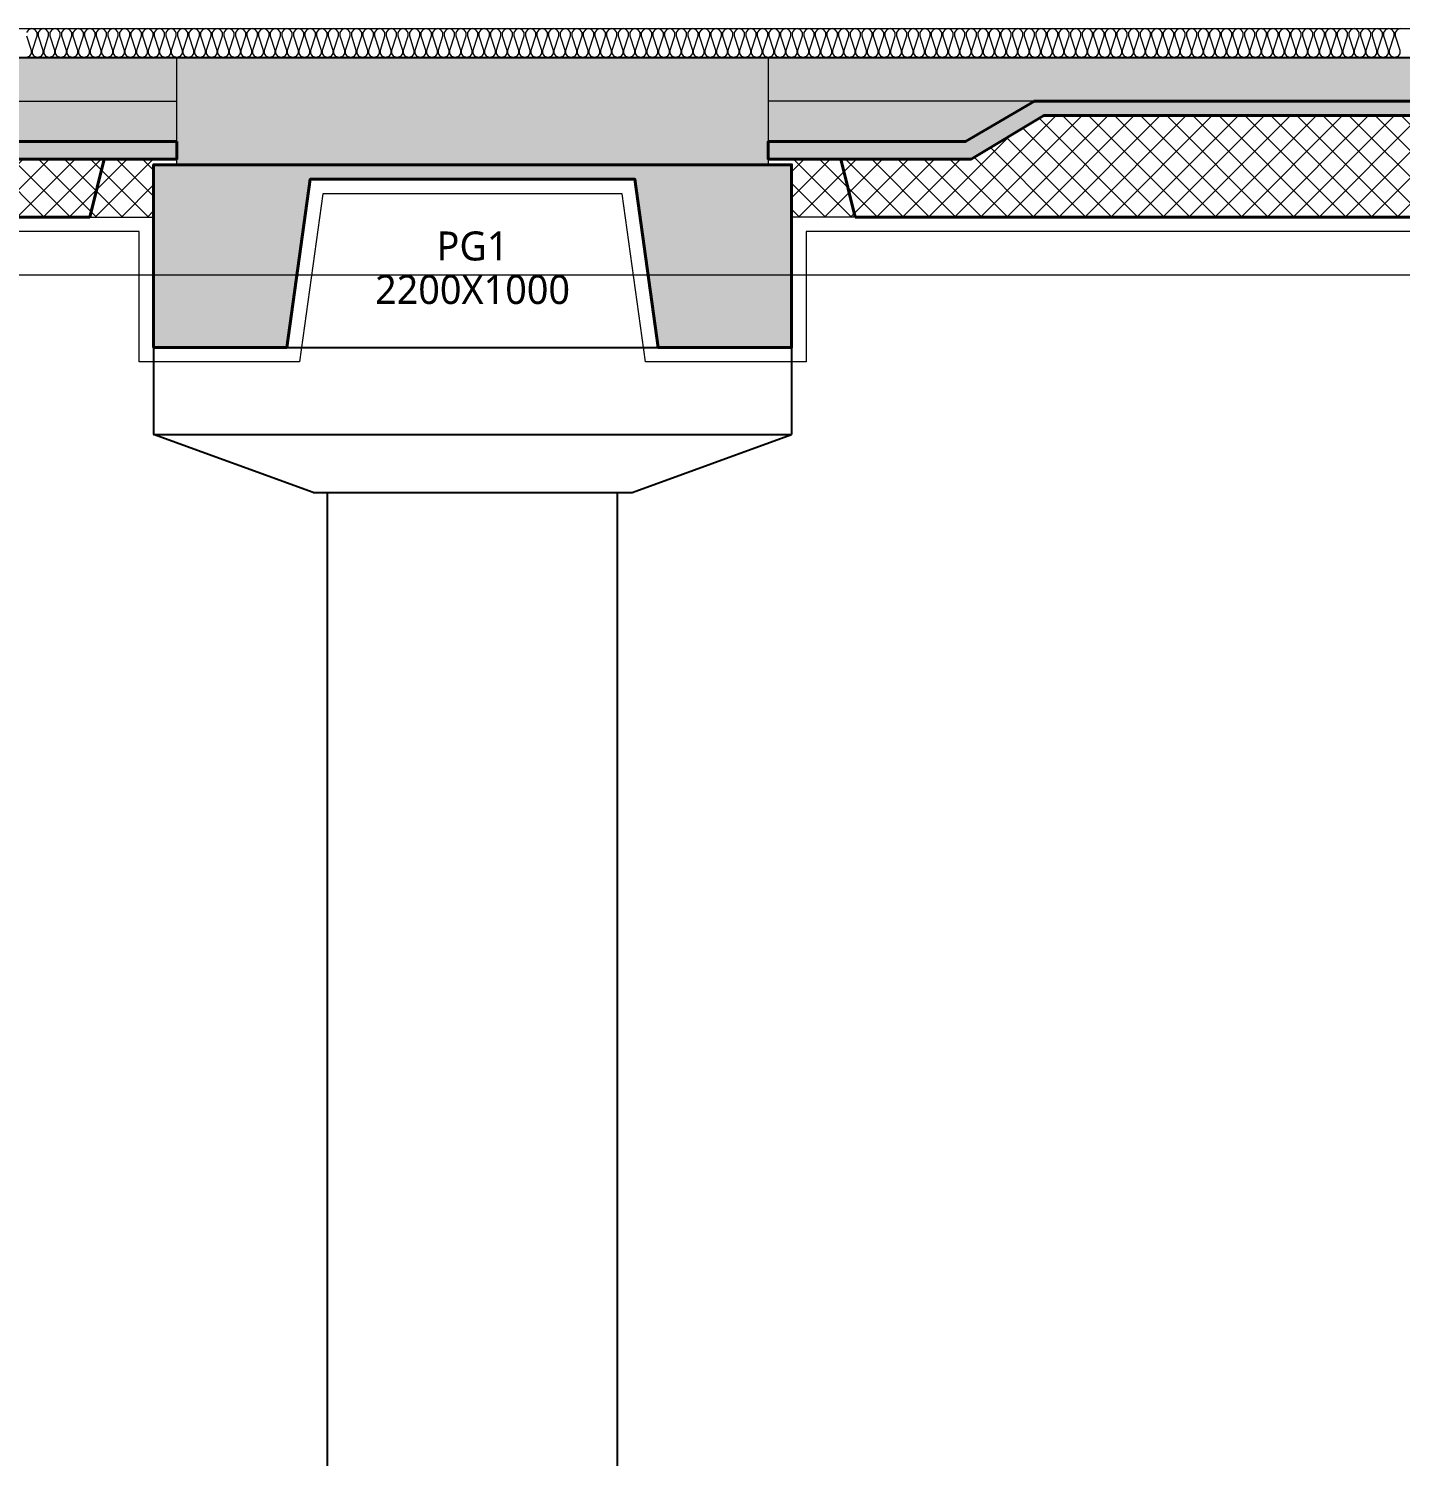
# Model space of a CAD drawing. Header units: millimetres. Extents: x 0 to 420000, y 0 to 297000.
# Drawn here: x 187481 to 192213, y 163425 to 168350 of the extents above; entities that cross this region are included whole.
import ezdxf
from ezdxf.enums import TextEntityAlignment as Align

# ---------------------------------------------------------------- set-up
doc = ezdxf.new("R2010")
doc.units = ezdxf.units.MM
doc.linetypes.add('CEN', pattern=[62, 60, -1, 0, -1])
for name, color, linetype, lineweight in [('A-AXIS-LINE', 1, 'CEN', 15), ('A-CONC-LIN1', 2, 'Continuous', 40), ('A-CONC-LIN2', 7, 'Continuous', 25), ('A-ELEV-LIN2', 7, 'Continuous', 25), ('A-XXXX-INSL1', 15, 'Continuous', 18), ('A-XXXX-INSL2', 8, 'Continuous', 18)]:
    doc.layers.add(name, color=color, linetype=linetype, lineweight=lineweight)
doc.layers.add('A-CONC-SOLD', color=253, linetype='CEN')
doc.layers.add('A-XXXX-NPLT', color=144, linetype='Continuous', lineweight=15, plot=False)
doc.styles.add('맑은고딕', font='')
doc.styles.get('맑은고딕').set_extended_font_data('Malgun Gothic')

# ---------------------------------------------------------------- blocks, each defined once
blk = doc.blocks.new('axis(220316)')
at = {"layer": 'A-AXIS-LINE', "ltscale": 1000}
blk.add_line((4631788.1, -432118.7), (4955413.1, -432118.7), dxfattribs=at)
blk = doc.blocks.new('PG1')
at = {"layer": 'A-CONC-SOLD'}
h = blk.add_hatch(color=256, dxfattribs=at)
h.dxf.hatch_style = 1
h.paths.add_polyline_path([(4800580.6, -237068.7), (4800580.6, -237438.7), (4802620.6, -237438.7), (4802620.6, -237068.7)])
h = blk.add_hatch(color=256, dxfattribs=at)
h.dxf.hatch_style = 1
h.paths.add_polyline_path([(4800500.6, -238068.7), (4800500.6, -237438.7), (4802700.6, -237438.7), (4802700.6, -238068.7), (4802240.6, -238068.7), (4802160.6, -237488.7), (4801040.6, -237488.7), (4800960.6, -238068.7)])
at = {"layer": 'A-CONC-LIN1'}
blk.add_lwpolyline([(4800500.6, -238068.7), (4800500.6, -237438.7), (4802700.6, -237438.7), (4802700.6, -238068.7), (4802240.6, -238068.7), (4802160.6, -237488.7), (4801040.6, -237488.7), (4800960.6, -238068.7), (4800500.6, -238068.7)], dxfattribs=at)
at = {"layer": 'A-CONC-LIN2'}
blk.add_line((4800580.6, -237068.7), (4802620.6, -237068.7), dxfattribs=at)
at = {"layer": 'A-XXXX-NPLT'}
blk.add_lwpolyline([(4802700.6, -238068.7), (4800500.6, -238068.7), (4800500.6, -237438.7), (4800580.6, -237438.7), (4800580.6, -237068.7), (4802620.6, -237068.7), (4802620.6, -237438.7), (4802700.6, -237438.7)], close=True, dxfattribs=at)
at = {"layer": 'A-XXXX-NPLT', "style": '맑은고딕'}
for s, p in [('PG1', (4801600.6, -237718.7)), ('2200X1000', (4801600.6, -237868.7))]:
    blk.add_text(s, height=100, dxfattribs=at).set_placement(p, align=Align.MIDDLE)
blk = doc.blocks.new('PS2(횡)')
at = {"layer": 'A-CONC-SOLD'}
h = blk.add_hatch(color=256, dxfattribs=at)
h.dxf.hatch_style = 1
h.paths.add_polyline_path([(1020, 0), (1020, -290), (1700, -290), (1937.4, -150), (9062.6, -150), (9300, -290), (9980, -290), (9980, 0)])
h = blk.add_hatch(color=256, dxfattribs=at)
h.dxf.hatch_style = 1
h.paths.add_polyline_path([(9980, -290), (9980, -350), (9280, -350), (9030, -200), (1970, -200), (1720, -350), (1020, -350), (1020, -290), (1700, -290), (1937.4, -150), (9062.6, -150), (9300, -290)])
at = {"layer": 'A-XXXX-INSL2'}
h = blk.add_hatch(dxfattribs=at)
h.set_pattern_fill('ANSI37', color=256, scale=20)
h.set_pattern_definition([(45, (-244012.5, -188500), (-44.90128, 44.90128), []), (135, (-244012.5, -188500), (-44.90128, -44.90128), [])])
h.paths.add_polyline_path([(1100, -550), (9900, -550), (9900, -350), (9280, -350), (9030, -200), (1970, -200), (1720, -350), (1100, -350)])
at = {"layer": 'A-CONC-LIN1', "color": 2}
for p, q in [((1320, -550), (1270, -350)), ((9680, -550), (9730, -350)), ((1320, -550), (9680, -550))]:
    blk.add_line(p, q, dxfattribs=at)
blk.add_lwpolyline([(9980, -290), (9980, -350), (9280, -350), (9030, -200), (1970, -200), (1720, -350), (1020, -350), (1020, -290), (1700, -290), (1937.4, -150), (9062.6, -150), (9300, -290)], close=True, dxfattribs=at)
at = {"layer": 'A-CONC-LIN2'}
blk.add_line((1020, 0), (9980, 0), dxfattribs=at)
at = {"layer": 'A-XXXX-INSL2'}
for p, q in [((1320, -550), (1100, -550)), ((9680, -550), (9900, -550))]:
    blk.add_line(p, q, dxfattribs=at)
at = {"layer": 'A-XXXX-NPLT'}
for p, q in [((1937.4, -150), (1020, -150)), ((9062.6, -150), (9980, -150))]:
    blk.add_line(p, q, dxfattribs=at)
at = {"layer": 'A-XXXX-NPLT', "style": '맑은고딕'}
blk.add_text('PS2', height=100, dxfattribs=at).set_placement((5500, -75), align=Align.MIDDLE)
blk = doc.blocks.new('횡지하층')
at = {"layer": 'A-ELEV-LIN2'}
for p, q in [((4789500.6, -238361.1), (4791700.6, -238361.1)), ((4789500.6, -238361.1), (4789500.6, -238661.1)), ((4791700.6, -238361.1), (4791700.6, -238661.1)), ((4789500.6, -238661.1), (4791700.6, -238661.1)), ((4790050.6, -238861.1), (4789500.6, -238661.1)), ((4791150.6, -238861.1), (4791700.6, -238661.1)), ((4790050.6, -238861.1), (4791150.6, -238861.1)), ((4790100.6, -247111.1), (4790100.6, -238861.1)), ((4791100.6, -247111.1), (4791100.6, -238861.1))]:
    blk.add_line(p, q, dxfattribs=at)
at = {"layer": 'A-XXXX-INSL1'}
blk.add_lwpolyline([(4800450.6, -237961.1), (4791750.6, -237961.1), (4791750.6, -238411.1), (4791197, -238411.1), (4791117, -237831.1), (4790084.1, -237831.1), (4790004.1, -238411.1), (4789450.6, -238411.1), (4789450.6, -237961.1), (4780750.6, -237961.1), (4780750.6, -238411.1), (4780197, -238411.1), (4780117, -237831.1), (4779084.1, -237831.1), (4779004.1, -238411.1), (4778450.6, -238411.1), (4778450.6, -237961.1), (4769750.6, -237961.1)], dxfattribs=at)
at = {"layer": 'A-XXXX-INSL2'}
blk.add_line((4757100.4, -237261.1), (4890100.5, -237261.1), dxfattribs=at)
for points in [[(4793800.6, -237261.1), (4793789.6, -237265.1), (4793782.6, -237275.1), (4793782.6, -237286.1), (4793798.6, -237336.1), (4793798.6, -237347.1), (4793791.6, -237357.1), (4793780.6, -237361.1), (4793769.6, -237357.1), (4793762.6, -237347.1), (4793762.6, -237336.1), (4793778.6, -237286.1), (4793778.6, -237275.1), (4793771.6, -237265.1), (4793760.6, -237261.1), (4793749.6, -237265.1), (4793742.6, -237275.1), (4793742.6, -237286.1), (4793758.6, -237336.1), (4793758.6, -237347.1), (4793751.6, -237357.1), (4793740.6, -237361.1), (4793729.6, -237357.1), (4793722.6, -237347.1), (4793722.6, -237336.1), (4793738.6, -237286.1), (4793738.6, -237275.1), (4793731.6, -237265.1), (4793720.6, -237261.1), (4793709.6, -237265.1), (4793702.6, -237275.1), (4793702.6, -237286.1), (4793718.6, -237336.1), (4793718.6, -237347.1), (4793711.6, -237357.1), (4793700.6, -237361.1), (4793689.6, -237357.1), (4793682.6, -237347.1), (4793682.6, -237336.1), (4793698.6, -237286.1), (4793698.6, -237275.1), (4793691.6, -237265.1), (4793680.6, -237261.1), (4793669.6, -237265.1), (4793662.6, -237275.1), (4793662.6, -237286.1), (4793678.6, -237336.1), (4793678.6, -237347.1), (4793671.6, -237357.1), (4793660.6, -237361.1), (4793649.6, -237357.1), (4793642.6, -237347.1), (4793642.6, -237336.1), (4793658.6, -237286.1), (4793658.6, -237275.1), (4793651.6, -237265.1), (4793640.6, -237261.1), (4793629.6, -237265.1), (4793622.6, -237275.1), (4793622.6, -237286.1), (4793638.6, -237336.1), (4793638.6, -237347.1), (4793631.6, -237357.1), (4793620.6, -237361.1), (4793609.6, -237357.1), (4793602.6, -237347.1), (4793602.6, -237336.1), (4793618.6, -237286.1), (4793618.6, -237275.1), (4793611.6, -237265.1), (4793600.6, -237261.1), (4793589.6, -237265.1), (4793582.6, -237275.1), (4793582.6, -237286.1), (4793598.6, -237336.1), (4793598.6, -237347.1), (4793591.6, -237357.1), (4793580.6, -237361.1), (4793569.6, -237357.1), (4793562.6, -237347.1), (4793562.6, -237336.1), (4793578.6, -237286.1), (4793578.6, -237275.1), (4793571.6, -237265.1), (4793560.6, -237261.1), (4793549.6, -237265.1), (4793542.6, -237275.1), (4793542.6, -237286.1), (4793558.6, -237336.1), (4793558.6, -237347.1), (4793551.6, -237357.1), (4793540.6, -237361.1), (4793529.6, -237357.1), (4793522.6, -237347.1), (4793522.6, -237336.1), (4793538.6, -237286.1), (4793538.6, -237275.1), (4793531.6, -237265.1), (4793520.6, -237261.1), (4793509.6, -237265.1), (4793502.6, -237275.1), (4793502.6, -237286.1), (4793518.6, -237336.1), (4793518.6, -237347.1), (4793511.6, -237357.1), (4793500.6, -237361.1), (4793489.6, -237357.1), (4793482.6, -237347.1), (4793482.6, -237336.1), (4793498.6, -237286.1), (4793498.6, -237275.1), (4793491.6, -237265.1), (4793480.6, -237261.1), (4793469.6, -237265.1), (4793462.6, -237275.1), (4793462.6, -237286.1), (4793478.6, -237336.1), (4793478.6, -237347.1), (4793471.6, -237357.1), (4793460.6, -237361.1), (4793449.6, -237357.1), (4793442.6, -237347.1), (4793442.6, -237336.1), (4793458.6, -237286.1), (4793458.6, -237275.1), (4793451.6, -237265.1), (4793440.6, -237261.1), (4793429.6, -237265.1), (4793422.6, -237275.1), (4793422.6, -237286.1), (4793438.6, -237336.1), (4793438.6, -237347.1), (4793431.6, -237357.1), (4793420.6, -237361.1), (4793409.6, -237357.1), (4793402.6, -237347.1), (4793402.6, -237336.1), (4793418.6, -237286.1), (4793418.6, -237275.1), (4793411.6, -237265.1), (4793400.6, -237261.1), (4793389.6, -237265.1), (4793382.6, -237275.1), (4793382.6, -237286.1), (4793398.6, -237336.1), (4793398.6, -237347.1), (4793391.6, -237357.1), (4793380.6, -237361.1), (4793369.6, -237357.1), (4793362.6, -237347.1), (4793362.6, -237336.1), (4793378.6, -237286.1), (4793378.6, -237275.1), (4793371.6, -237265.1), (4793360.6, -237261.1), (4793349.6, -237265.1), (4793342.6, -237275.1), (4793342.6, -237286.1), (4793358.6, -237336.1), (4793358.6, -237347.1), (4793351.6, -237357.1), (4793340.6, -237361.1), (4793329.6, -237357.1), (4793322.6, -237347.1), (4793322.6, -237336.1), (4793338.6, -237286.1), (4793338.6, -237275.1), (4793331.6, -237265.1), (4793320.6, -237261.1), (4793309.6, -237265.1), (4793302.6, -237275.1), (4793302.6, -237286.1), (4793318.6, -237336.1), (4793318.6, -237347.1), (4793311.6, -237357.1), (4793300.6, -237361.1), (4793289.6, -237357.1), (4793282.6, -237347.1), (4793282.6, -237336.1), (4793298.6, -237286.1), (4793298.6, -237275.1), (4793291.6, -237265.1), (4793280.6, -237261.1), (4793269.6, -237265.1), (4793262.6, -237275.1), (4793262.6, -237286.1), (4793278.6, -237336.1), (4793278.6, -237347.1), (4793271.6, -237357.1), (4793260.6, -237361.1), (4793249.6, -237357.1), (4793242.6, -237347.1), (4793242.6, -237336.1), (4793258.6, -237286.1), (4793258.6, -237275.1), (4793251.6, -237265.1), (4793240.6, -237261.1), (4793229.6, -237265.1), (4793222.6, -237275.1), (4793222.6, -237286.1), (4793238.6, -237336.1), (4793238.6, -237347.1), (4793231.6, -237357.1), (4793220.6, -237361.1), (4793209.6, -237357.1), (4793202.6, -237347.1), (4793202.6, -237336.1), (4793218.6, -237286.1), (4793218.6, -237275.1), (4793211.6, -237265.1), (4793200.6, -237261.1), (4793189.6, -237265.1), (4793182.6, -237275.1), (4793182.6, -237286.1), (4793198.6, -237336.1), (4793198.6, -237347.1), (4793191.6, -237357.1), (4793180.6, -237361.1), (4793169.6, -237357.1), (4793162.6, -237347.1), (4793162.6, -237336.1), (4793178.6, -237286.1), (4793178.6, -237275.1), (4793171.6, -237265.1), (4793160.6, -237261.1), (4793149.6, -237265.1), (4793142.6, -237275.1), (4793142.6, -237286.1), (4793158.6, -237336.1), (4793158.6, -237347.1), (4793151.6, -237357.1), (4793140.6, -237361.1), (4793129.6, -237357.1), (4793122.6, -237347.1), (4793122.6, -237336.1), (4793138.6, -237286.1), (4793138.6, -237275.1), (4793131.6, -237265.1), (4793120.6, -237261.1), (4793109.6, -237265.1), (4793102.6, -237275.1), (4793102.6, -237286.1), (4793118.6, -237336.1), (4793118.6, -237347.1), (4793111.6, -237357.1), (4793100.6, -237361.1), (4793089.6, -237357.1), (4793082.6, -237347.1), (4793082.6, -237336.1), (4793098.6, -237286.1), (4793098.6, -237275.1), (4793091.6, -237265.1), (4793080.6, -237261.1), (4793069.6, -237265.1), (4793062.6, -237275.1), (4793062.6, -237286.1), (4793078.6, -237336.1), (4793078.6, -237347.1), (4793071.6, -237357.1), (4793060.6, -237361.1), (4793049.6, -237357.1), (4793042.6, -237347.1), (4793042.6, -237336.1), (4793058.6, -237286.1), (4793058.6, -237275.1), (4793051.6, -237265.1), (4793040.6, -237261.1), (4793029.6, -237265.1), (4793022.6, -237275.1), (4793022.6, -237286.1), (4793038.6, -237336.1), (4793038.6, -237347.1), (4793031.6, -237357.1), (4793020.6, -237361.1), (4793009.6, -237357.1), (4793002.6, -237347.1), (4793002.6, -237336.1), (4793018.6, -237286.1), (4793018.6, -237275.1), (4793011.6, -237265.1), (4793000.6, -237261.1), (4792989.6, -237265.1), (4792982.6, -237275.1), (4792982.6, -237286.1), (4792998.6, -237336.1), (4792998.6, -237347.1), (4792991.6, -237357.1), (4792980.6, -237361.1), (4792969.6, -237357.1), (4792962.6, -237347.1), (4792962.6, -237336.1), (4792978.6, -237286.1), (4792978.6, -237275.1), (4792971.6, -237265.1), (4792960.6, -237261.1), (4792949.6, -237265.1), (4792942.6, -237275.1), (4792942.6, -237286.1), (4792958.6, -237336.1), (4792958.6, -237347.1), (4792951.6, -237357.1), (4792940.6, -237361.1), (4792929.6, -237357.1), (4792922.6, -237347.1), (4792922.6, -237336.1), (4792938.6, -237286.1), (4792938.6, -237275.1), (4792931.6, -237265.1), (4792920.6, -237261.1), (4792909.6, -237265.1), (4792902.6, -237275.1), (4792902.6, -237286.1), (4792918.6, -237336.1), (4792918.6, -237347.1), (4792911.6, -237357.1), (4792900.6, -237361.1), (4792889.6, -237357.1), (4792882.6, -237347.1), (4792882.6, -237336.1), (4792898.6, -237286.1), (4792898.6, -237275.1), (4792891.6, -237265.1), (4792880.6, -237261.1), (4792869.6, -237265.1), (4792862.6, -237275.1), (4792862.6, -237286.1), (4792878.6, -237336.1), (4792878.6, -237347.1), (4792871.6, -237357.1), (4792860.6, -237361.1), (4792849.6, -237357.1), (4792842.6, -237347.1), (4792842.6, -237336.1), (4792858.6, -237286.1), (4792858.6, -237275.1), (4792851.6, -237265.1), (4792840.6, -237261.1), (4792829.6, -237265.1), (4792822.6, -237275.1), (4792822.6, -237286.1), (4792838.6, -237336.1), (4792838.6, -237347.1), (4792831.6, -237357.1), (4792820.6, -237361.1), (4792809.6, -237357.1), (4792802.6, -237347.1), (4792802.6, -237336.1), (4792818.6, -237286.1), (4792818.6, -237275.1), (4792811.6, -237265.1), (4792800.6, -237261.1), (4792789.6, -237265.1), (4792782.6, -237275.1), (4792782.6, -237286.1), (4792798.6, -237336.1), (4792798.6, -237347.1), (4792791.6, -237357.1), (4792780.6, -237361.1), (4792769.6, -237357.1), (4792762.6, -237347.1), (4792762.6, -237336.1), (4792778.6, -237286.1), (4792778.6, -237275.1), (4792771.6, -237265.1), (4792760.6, -237261.1), (4792749.6, -237265.1), (4792742.6, -237275.1), (4792742.6, -237286.1), (4792758.6, -237336.1), (4792758.6, -237347.1), (4792751.6, -237357.1), (4792740.6, -237361.1), (4792729.6, -237357.1), (4792722.6, -237347.1), (4792722.6, -237336.1), (4792738.6, -237286.1), (4792738.6, -237275.1), (4792731.6, -237265.1), (4792720.6, -237261.1), (4792709.6, -237265.1), (4792702.6, -237275.1), (4792702.6, -237286.1), (4792718.6, -237336.1), (4792718.6, -237347.1), (4792711.6, -237357.1), (4792700.6, -237361.1), (4792689.6, -237357.1), (4792682.6, -237347.1), (4792682.6, -237336.1), (4792698.6, -237286.1), (4792698.6, -237275.1), (4792691.6, -237265.1), (4792680.6, -237261.1), (4792669.6, -237265.1), (4792662.6, -237275.1), (4792662.6, -237286.1), (4792678.6, -237336.1), (4792678.6, -237347.1), (4792671.6, -237357.1), (4792660.6, -237361.1), (4792649.6, -237357.1), (4792642.6, -237347.1), (4792642.6, -237336.1), (4792658.6, -237286.1), (4792658.6, -237275.1), (4792651.6, -237265.1), (4792640.6, -237261.1), (4792629.6, -237265.1), (4792622.6, -237275.1), (4792622.6, -237286.1), (4792638.6, -237336.1), (4792638.6, -237347.1), (4792631.6, -237357.1), (4792620.6, -237361.1), (4792609.6, -237357.1), (4792602.6, -237347.1), (4792602.6, -237336.1), (4792618.6, -237286.1), (4792618.6, -237275.1), (4792611.6, -237265.1), (4792600.6, -237261.1), (4792589.6, -237265.1), (4792582.6, -237275.1), (4792582.6, -237286.1), (4792598.6, -237336.1), (4792598.6, -237347.1), (4792591.6, -237357.1), (4792580.6, -237361.1), (4792569.6, -237357.1), (4792562.6, -237347.1), (4792562.6, -237336.1), (4792578.6, -237286.1), (4792578.6, -237275.1), (4792571.6, -237265.1), (4792560.6, -237261.1), (4792549.6, -237265.1), (4792542.6, -237275.1), (4792542.6, -237286.1), (4792558.6, -237336.1), (4792558.6, -237347.1), (4792551.6, -237357.1), (4792540.6, -237361.1), (4792529.6, -237357.1), (4792522.6, -237347.1), (4792522.6, -237336.1), (4792538.6, -237286.1), (4792538.6, -237275.1), (4792531.6, -237265.1), (4792520.6, -237261.1), (4792509.6, -237265.1), (4792502.6, -237275.1), (4792502.6, -237286.1), (4792518.6, -237336.1), (4792518.6, -237347.1), (4792511.6, -237357.1), (4792500.6, -237361.1), (4792489.6, -237357.1), (4792482.6, -237347.1), (4792482.6, -237336.1), (4792498.6, -237286.1), (4792498.6, -237275.1), (4792491.6, -237265.1), (4792480.6, -237261.1), (4792469.6, -237265.1), (4792462.6, -237275.1), (4792462.6, -237286.1), (4792478.6, -237336.1), (4792478.6, -237347.1), (4792471.6, -237357.1), (4792460.6, -237361.1), (4792449.6, -237357.1), (4792442.6, -237347.1), (4792442.6, -237336.1), (4792458.6, -237286.1), (4792458.6, -237275.1), (4792451.6, -237265.1), (4792440.6, -237261.1), (4792429.6, -237265.1), (4792422.6, -237275.1), (4792422.6, -237286.1), (4792438.6, -237336.1), (4792438.6, -237347.1), (4792431.6, -237357.1), (4792420.6, -237361.1), (4792409.6, -237357.1), (4792402.6, -237347.1), (4792402.6, -237336.1), (4792418.6, -237286.1), (4792418.6, -237275.1), (4792411.6, -237265.1), (4792400.6, -237261.1), (4792389.6, -237265.1), (4792382.6, -237275.1), (4792382.6, -237286.1), (4792398.6, -237336.1), (4792398.6, -237347.1), (4792391.6, -237357.1), (4792380.6, -237361.1), (4792369.6, -237357.1), (4792362.6, -237347.1), (4792362.6, -237336.1), (4792378.6, -237286.1), (4792378.6, -237275.1), (4792371.6, -237265.1), (4792360.6, -237261.1), (4792349.6, -237265.1), (4792342.6, -237275.1), (4792342.6, -237286.1), (4792358.6, -237336.1), (4792358.6, -237347.1), (4792351.6, -237357.1), (4792340.6, -237361.1), (4792329.6, -237357.1), (4792322.6, -237347.1), (4792322.6, -237336.1), (4792338.6, -237286.1), (4792338.6, -237275.1), (4792331.6, -237265.1), (4792320.6, -237261.1), (4792309.6, -237265.1), (4792302.6, -237275.1), (4792302.6, -237286.1), (4792318.6, -237336.1), (4792318.6, -237347.1), (4792311.6, -237357.1), (4792300.6, -237361.1), (4792289.6, -237357.1), (4792282.6, -237347.1), (4792282.6, -237336.1), (4792298.6, -237286.1), (4792298.6, -237275.1), (4792291.6, -237265.1), (4792280.6, -237261.1), (4792269.6, -237265.1), (4792262.6, -237275.1), (4792262.6, -237286.1), (4792278.6, -237336.1), (4792278.6, -237347.1), (4792271.6, -237357.1), (4792260.6, -237361.1), (4792249.6, -237357.1), (4792242.6, -237347.1), (4792242.6, -237336.1), (4792258.6, -237286.1), (4792258.6, -237275.1), (4792251.6, -237265.1), (4792240.6, -237261.1), (4792229.6, -237265.1), (4792222.6, -237275.1), (4792222.6, -237286.1), (4792238.6, -237336.1), (4792238.6, -237347.1), (4792231.6, -237357.1), (4792220.6, -237361.1), (4792209.6, -237357.1), (4792202.6, -237347.1), (4792202.6, -237336.1), (4792218.6, -237286.1), (4792218.6, -237275.1), (4792211.6, -237265.1), (4792200.6, -237261.1), (4792189.6, -237265.1), (4792182.6, -237275.1), (4792182.6, -237286.1), (4792198.6, -237336.1), (4792198.6, -237347.1), (4792191.6, -237357.1), (4792180.6, -237361.1), (4792169.6, -237357.1), (4792162.6, -237347.1), (4792162.6, -237336.1), (4792178.6, -237286.1), (4792178.6, -237275.1), (4792171.6, -237265.1), (4792160.6, -237261.1), (4792149.6, -237265.1), (4792142.6, -237275.1), (4792142.6, -237286.1), (4792158.6, -237336.1), (4792158.6, -237347.1), (4792151.6, -237357.1), (4792140.6, -237361.1), (4792129.6, -237357.1), (4792122.6, -237347.1), (4792122.6, -237336.1), (4792138.6, -237286.1), (4792138.6, -237275.1), (4792131.6, -237265.1), (4792120.6, -237261.1), (4792109.6, -237265.1), (4792102.6, -237275.1), (4792102.6, -237286.1), (4792118.6, -237336.1), (4792118.6, -237347.1), (4792111.6, -237357.1), (4792100.6, -237361.1), (4792089.6, -237357.1), (4792082.6, -237347.1), (4792082.6, -237336.1), (4792098.6, -237286.1), (4792098.6, -237275.1), (4792091.6, -237265.1), (4792080.6, -237261.1), (4792069.6, -237265.1), (4792062.6, -237275.1), (4792062.6, -237286.1), (4792078.6, -237336.1), (4792078.6, -237347.1), (4792071.6, -237357.1), (4792060.6, -237361.1), (4792049.6, -237357.1), (4792042.6, -237347.1), (4792042.6, -237336.1), (4792058.6, -237286.1), (4792058.6, -237275.1), (4792051.6, -237265.1), (4792040.6, -237261.1), (4792029.6, -237265.1), (4792022.6, -237275.1), (4792022.6, -237286.1), (4792038.6, -237336.1), (4792038.6, -237347.1), (4792031.6, -237357.1), (4792020.6, -237361.1), (4792009.6, -237357.1), (4792002.6, -237347.1), (4792002.6, -237336.1), (4792018.6, -237286.1), (4792018.6, -237275.1), (4792011.6, -237265.1), (4792000.6, -237261.1), (4791989.6, -237265.1), (4791982.6, -237275.1), (4791982.6, -237286.1), (4791998.6, -237336.1), (4791998.6, -237347.1), (4791991.6, -237357.1), (4791980.6, -237361.1), (4791969.6, -237357.1), (4791962.6, -237347.1), (4791962.6, -237336.1), (4791978.6, -237286.1), (4791978.6, -237275.1), (4791971.6, -237265.1), (4791960.6, -237261.1), (4791949.6, -237265.1), (4791942.6, -237275.1), (4791942.6, -237286.1), (4791958.6, -237336.1), (4791958.6, -237347.1), (4791951.6, -237357.1), (4791940.6, -237361.1), (4791929.6, -237357.1), (4791922.6, -237347.1), (4791922.6, -237336.1), (4791938.6, -237286.1), (4791938.6, -237275.1), (4791931.6, -237265.1), (4791920.6, -237261.1), (4791909.6, -237265.1), (4791902.6, -237275.1), (4791902.6, -237286.1), (4791918.6, -237336.1), (4791918.6, -237347.1), (4791911.6, -237357.1), (4791900.6, -237361.1), (4791889.6, -237357.1), (4791882.6, -237347.1), (4791882.6, -237336.1), (4791898.6, -237286.1), (4791898.6, -237275.1), (4791891.6, -237265.1), (4791880.6, -237261.1), (4791869.6, -237265.1), (4791862.6, -237275.1), (4791862.6, -237286.1), (4791878.6, -237336.1), (4791878.6, -237347.1), (4791871.6, -237357.1), (4791860.6, -237361.1), (4791849.6, -237357.1), (4791842.6, -237347.1), (4791842.6, -237336.1), (4791858.6, -237286.1), (4791858.6, -237275.1), (4791851.6, -237265.1), (4791840.6, -237261.1), (4791829.6, -237265.1), (4791822.6, -237275.1), (4791822.6, -237286.1), (4791838.6, -237336.1), (4791838.6, -237347.1), (4791831.6, -237357.1), (4791820.6, -237361.1), (4791809.6, -237357.1), (4791802.6, -237347.1), (4791802.6, -237336.1), (4791818.6, -237286.1), (4791818.6, -237275.1), (4791811.6, -237265.1), (4791800.6, -237261.1), (4791789.6, -237265.1), (4791782.6, -237275.1), (4791782.6, -237286.1), (4791798.6, -237336.1), (4791798.6, -237347.1), (4791791.6, -237357.1), (4791780.6, -237361.1), (4791769.6, -237357.1), (4791762.6, -237347.1), (4791762.6, -237336.1), (4791778.6, -237286.1), (4791778.6, -237275.1), (4791771.6, -237265.1), (4791760.6, -237261.1), (4791749.6, -237265.1), (4791742.6, -237275.1), (4791742.6, -237286.1), (4791758.6, -237336.1), (4791758.6, -237347.1), (4791751.6, -237357.1), (4791740.6, -237361.1), (4791729.6, -237357.1), (4791722.6, -237347.1), (4791722.6, -237336.1), (4791738.6, -237286.1), (4791738.6, -237275.1), (4791731.6, -237265.1), (4791720.6, -237261.1), (4791709.6, -237265.1), (4791702.6, -237275.1), (4791702.6, -237286.1), (4791718.6, -237336.1), (4791718.6, -237347.1), (4791711.6, -237357.1), (4791700.6, -237361.1), (4791689.6, -237357.1), (4791682.6, -237347.1), (4791682.6, -237336.1), (4791698.6, -237286.1), (4791698.6, -237275.1), (4791691.6, -237265.1), (4791680.6, -237261.1), (4791669.6, -237265.1), (4791662.6, -237275.1), (4791662.6, -237286.1), (4791678.6, -237336.1), (4791678.6, -237347.1), (4791671.6, -237357.1), (4791660.6, -237361.1), (4791649.6, -237357.1), (4791642.6, -237347.1), (4791642.6, -237336.1), (4791658.6, -237286.1), (4791658.6, -237275.1), (4791651.6, -237265.1), (4791640.6, -237261.1), (4791629.6, -237265.1), (4791622.6, -237275.1), (4791622.6, -237286.1), (4791638.6, -237336.1), (4791638.6, -237347.1), (4791631.6, -237357.1), (4791620.6, -237361.1), (4791609.6, -237357.1), (4791602.6, -237347.1), (4791602.6, -237336.1), (4791618.6, -237286.1), (4791618.6, -237275.1), (4791611.6, -237265.1), (4791600.6, -237261.1), (4791589.6, -237265.1), (4791582.6, -237275.1), (4791582.6, -237286.1), (4791598.6, -237336.1), (4791598.6, -237347.1), (4791591.6, -237357.1), (4791580.6, -237361.1), (4791569.6, -237357.1), (4791562.6, -237347.1), (4791562.6, -237336.1), (4791578.6, -237286.1), (4791578.6, -237275.1), (4791571.6, -237265.1), (4791560.6, -237261.1), (4791549.6, -237265.1), (4791542.6, -237275.1), (4791542.6, -237286.1), (4791558.6, -237336.1), (4791558.6, -237347.1), (4791551.6, -237357.1), (4791540.6, -237361.1), (4791529.6, -237357.1), (4791522.6, -237347.1), (4791522.6, -237336.1), (4791538.6, -237286.1), (4791538.6, -237275.1), (4791531.6, -237265.1), (4791520.6, -237261.1), (4791509.6, -237265.1), (4791502.6, -237275.1), (4791502.6, -237286.1), (4791518.6, -237336.1), (4791518.6, -237347.1), (4791511.6, -237357.1), (4791500.6, -237361.1), (4791489.6, -237357.1), (4791482.6, -237347.1), (4791482.6, -237336.1), (4791498.6, -237286.1), (4791498.6, -237275.1), (4791491.6, -237265.1), (4791480.6, -237261.1), (4791469.6, -237265.1), (4791462.6, -237275.1), (4791462.6, -237286.1), (4791478.6, -237336.1), (4791478.6, -237347.1), (4791471.6, -237357.1), (4791460.6, -237361.1), (4791449.6, -237357.1), (4791442.6, -237347.1), (4791442.6, -237336.1), (4791458.6, -237286.1), (4791458.6, -237275.1), (4791451.6, -237265.1), (4791440.6, -237261.1), (4791429.6, -237265.1), (4791422.6, -237275.1), (4791422.6, -237286.1), (4791438.6, -237336.1), (4791438.6, -237347.1), (4791431.6, -237357.1), (4791420.6, -237361.1), (4791409.6, -237357.1), (4791402.6, -237347.1), (4791402.6, -237336.1), (4791418.6, -237286.1), (4791418.6, -237275.1), (4791411.6, -237265.1), (4791400.6, -237261.1), (4791389.6, -237265.1), (4791382.6, -237275.1), (4791382.6, -237286.1), (4791398.6, -237336.1), (4791398.6, -237347.1), (4791391.6, -237357.1), (4791380.6, -237361.1), (4791369.6, -237357.1), (4791362.6, -237347.1), (4791362.6, -237336.1), (4791378.6, -237286.1), (4791378.6, -237275.1), (4791371.6, -237265.1), (4791360.6, -237261.1), (4791349.6, -237265.1), (4791342.6, -237275.1), (4791342.6, -237286.1), (4791358.6, -237336.1), (4791358.6, -237347.1), (4791351.6, -237357.1), (4791340.6, -237361.1), (4791329.6, -237357.1), (4791322.6, -237347.1), (4791322.6, -237336.1), (4791338.6, -237286.1), (4791338.6, -237275.1), (4791331.6, -237265.1), (4791320.6, -237261.1), (4791309.6, -237265.1), (4791302.6, -237275.1), (4791302.6, -237286.1), (4791318.6, -237336.1), (4791318.6, -237347.1), (4791311.6, -237357.1), (4791300.6, -237361.1), (4791289.6, -237357.1), (4791282.6, -237347.1), (4791282.6, -237336.1), (4791298.6, -237286.1), (4791298.6, -237275.1), (4791291.6, -237265.1), (4791280.6, -237261.1), (4791269.6, -237265.1), (4791262.6, -237275.1), (4791262.6, -237286.1), (4791278.6, -237336.1), (4791278.6, -237347.1), (4791271.6, -237357.1), (4791260.6, -237361.1), (4791249.6, -237357.1), (4791242.6, -237347.1), (4791242.6, -237336.1), (4791258.6, -237286.1), (4791258.6, -237275.1), (4791251.6, -237265.1), (4791240.6, -237261.1), (4791229.6, -237265.1), (4791222.6, -237275.1), (4791222.6, -237286.1), (4791238.6, -237336.1), (4791238.6, -237347.1), (4791231.6, -237357.1), (4791220.6, -237361.1), (4791209.6, -237357.1), (4791202.6, -237347.1), (4791202.6, -237336.1), (4791218.6, -237286.1), (4791218.6, -237275.1), (4791211.6, -237265.1), (4791200.6, -237261.1), (4791189.6, -237265.1), (4791182.6, -237275.1), (4791182.6, -237286.1), (4791198.6, -237336.1), (4791198.6, -237347.1), (4791191.6, -237357.1), (4791180.6, -237361.1), (4791169.6, -237357.1), (4791162.6, -237347.1), (4791162.6, -237336.1), (4791178.6, -237286.1), (4791178.6, -237275.1), (4791171.6, -237265.1), (4791160.6, -237261.1), (4791149.6, -237265.1), (4791142.6, -237275.1), (4791142.6, -237286.1), (4791158.6, -237336.1), (4791158.6, -237347.1), (4791151.6, -237357.1), (4791140.6, -237361.1), (4791129.6, -237357.1), (4791122.6, -237347.1), (4791122.6, -237336.1), (4791138.6, -237286.1), (4791138.6, -237275.1), (4791131.6, -237265.1), (4791120.6, -237261.1), (4791109.6, -237265.1), (4791102.6, -237275.1), (4791102.6, -237286.1), (4791118.6, -237336.1), (4791118.6, -237347.1), (4791111.6, -237357.1), (4791100.6, -237361.1), (4791089.6, -237357.1), (4791082.6, -237347.1), (4791082.6, -237336.1), (4791098.6, -237286.1), (4791098.6, -237275.1), (4791091.6, -237265.1), (4791080.6, -237261.1), (4791069.6, -237265.1), (4791062.6, -237275.1), (4791062.6, -237286.1), (4791078.6, -237336.1), (4791078.6, -237347.1), (4791071.6, -237357.1), (4791060.6, -237361.1), (4791049.6, -237357.1), (4791042.6, -237347.1), (4791042.6, -237336.1), (4791058.6, -237286.1), (4791058.6, -237275.1), (4791051.6, -237265.1), (4791040.6, -237261.1), (4791029.6, -237265.1), (4791022.6, -237275.1), (4791022.6, -237286.1), (4791038.6, -237336.1), (4791038.6, -237347.1), (4791031.6, -237357.1), (4791020.6, -237361.1), (4791009.6, -237357.1), (4791002.6, -237347.1), (4791002.6, -237336.1), (4791018.6, -237286.1), (4791018.6, -237275.1), (4791011.6, -237265.1), (4791000.6, -237261.1), (4790989.6, -237265.1), (4790982.6, -237275.1), (4790982.6, -237286.1), (4790998.6, -237336.1), (4790998.6, -237347.1), (4790991.6, -237357.1), (4790980.6, -237361.1), (4790969.6, -237357.1), (4790962.6, -237347.1), (4790962.6, -237336.1), (4790978.6, -237286.1), (4790978.6, -237275.1), (4790971.6, -237265.1), (4790960.6, -237261.1), (4790949.6, -237265.1), (4790942.6, -237275.1), (4790942.6, -237286.1), (4790958.6, -237336.1), (4790958.6, -237347.1), (4790951.6, -237357.1), (4790940.6, -237361.1), (4790929.6, -237357.1), (4790922.6, -237347.1), (4790922.6, -237336.1), (4790938.6, -237286.1), (4790938.6, -237275.1), (4790931.6, -237265.1), (4790920.6, -237261.1), (4790909.6, -237265.1), (4790902.6, -237275.1), (4790902.6, -237286.1), (4790918.6, -237336.1), (4790918.6, -237347.1), (4790911.6, -237357.1), (4790900.6, -237361.1), (4790889.6, -237357.1), (4790882.6, -237347.1), (4790882.6, -237336.1), (4790898.6, -237286.1), (4790898.6, -237275.1), (4790891.6, -237265.1), (4790880.6, -237261.1), (4790869.6, -237265.1), (4790862.6, -237275.1), (4790862.6, -237286.1), (4790878.6, -237336.1), (4790878.6, -237347.1), (4790871.6, -237357.1), (4790860.6, -237361.1), (4790849.6, -237357.1), (4790842.6, -237347.1), (4790842.6, -237336.1), (4790858.6, -237286.1), (4790858.6, -237275.1), (4790851.6, -237265.1), (4790840.6, -237261.1), (4790829.6, -237265.1), (4790822.6, -237275.1), (4790822.6, -237286.1), (4790838.6, -237336.1), (4790838.6, -237347.1), (4790831.6, -237357.1), (4790820.6, -237361.1), (4790809.6, -237357.1), (4790802.6, -237347.1), (4790802.6, -237336.1), (4790818.6, -237286.1), (4790818.6, -237275.1), (4790811.6, -237265.1), (4790800.6, -237261.1), (4790789.6, -237265.1), (4790782.6, -237275.1), (4790782.6, -237286.1), (4790798.6, -237336.1), (4790798.6, -237347.1), (4790791.6, -237357.1), (4790780.6, -237361.1), (4790769.6, -237357.1), (4790762.6, -237347.1), (4790762.6, -237336.1), (4790778.6, -237286.1), (4790778.6, -237275.1), (4790771.6, -237265.1), (4790760.6, -237261.1), (4790749.6, -237265.1), (4790742.6, -237275.1), (4790742.6, -237286.1), (4790758.6, -237336.1), (4790758.6, -237347.1), (4790751.6, -237357.1), (4790740.6, -237361.1), (4790729.6, -237357.1), (4790722.6, -237347.1), (4790722.6, -237336.1), (4790738.6, -237286.1), (4790738.6, -237275.1), (4790731.6, -237265.1), (4790720.6, -237261.1), (4790709.6, -237265.1), (4790702.6, -237275.1), (4790702.6, -237286.1), (4790718.6, -237336.1), (4790718.6, -237347.1), (4790711.6, -237357.1), (4790700.6, -237361.1), (4790689.6, -237357.1), (4790682.6, -237347.1), (4790682.6, -237336.1), (4790698.6, -237286.1), (4790698.6, -237275.1), (4790691.6, -237265.1), (4790680.6, -237261.1), (4790669.6, -237265.1), (4790662.6, -237275.1), (4790662.6, -237286.1), (4790678.6, -237336.1), (4790678.6, -237347.1), (4790671.6, -237357.1), (4790660.6, -237361.1), (4790649.6, -237357.1), (4790642.6, -237347.1), (4790642.6, -237336.1), (4790658.6, -237286.1), (4790658.6, -237275.1), (4790651.6, -237265.1), (4790640.6, -237261.1), (4790629.6, -237265.1), (4790622.6, -237275.1), (4790622.6, -237286.1), (4790638.6, -237336.1), (4790638.6, -237347.1), (4790631.6, -237357.1), (4790620.6, -237361.1), (4790609.6, -237357.1), (4790602.6, -237347.1), (4790602.6, -237336.1), (4790618.6, -237286.1), (4790618.6, -237275.1), (4790611.6, -237265.1), (4790600.6, -237261.1), (4790589.6, -237265.1), (4790582.6, -237275.1), (4790582.6, -237286.1), (4790598.6, -237336.1), (4790598.6, -237347.1), (4790591.6, -237357.1), (4790580.6, -237361.1), (4790569.6, -237357.1), (4790562.6, -237347.1), (4790562.6, -237336.1), (4790578.6, -237286.1), (4790578.6, -237275.1), (4790571.6, -237265.1), (4790560.6, -237261.1), (4790549.6, -237265.1), (4790542.6, -237275.1), (4790542.6, -237286.1), (4790558.6, -237336.1), (4790558.6, -237347.1), (4790551.6, -237357.1), (4790540.6, -237361.1), (4790529.6, -237357.1), (4790522.6, -237347.1), (4790522.6, -237336.1), (4790538.6, -237286.1), (4790538.6, -237275.1), (4790531.6, -237265.1), (4790520.6, -237261.1), (4790509.6, -237265.1), (4790502.6, -237275.1), (4790502.6, -237286.1), (4790518.6, -237336.1), (4790518.6, -237347.1), (4790511.6, -237357.1), (4790500.6, -237361.1), (4790489.6, -237357.1), (4790482.6, -237347.1), (4790482.6, -237336.1), (4790498.6, -237286.1), (4790498.6, -237275.1), (4790491.6, -237265.1), (4790480.6, -237261.1), (4790469.6, -237265.1), (4790462.6, -237275.1), (4790462.6, -237286.1), (4790478.6, -237336.1), (4790478.6, -237347.1), (4790471.6, -237357.1), (4790460.6, -237361.1), (4790449.6, -237357.1), (4790442.6, -237347.1), (4790442.6, -237336.1), (4790458.6, -237286.1), (4790458.6, -237275.1), (4790451.6, -237265.1), (4790440.6, -237261.1), (4790429.6, -237265.1), (4790422.6, -237275.1), (4790422.6, -237286.1), (4790438.6, -237336.1), (4790438.6, -237347.1), (4790431.6, -237357.1), (4790420.6, -237361.1), (4790409.6, -237357.1), (4790402.6, -237347.1), (4790402.6, -237336.1), (4790418.6, -237286.1), (4790418.6, -237275.1), (4790411.6, -237265.1), (4790400.6, -237261.1), (4790389.6, -237265.1), (4790382.6, -237275.1), (4790382.6, -237286.1), (4790398.6, -237336.1), (4790398.6, -237347.1), (4790391.6, -237357.1), (4790380.6, -237361.1), (4790369.6, -237357.1), (4790362.6, -237347.1), (4790362.6, -237336.1), (4790378.6, -237286.1), (4790378.6, -237275.1), (4790371.6, -237265.1), (4790360.6, -237261.1), (4790349.6, -237265.1), (4790342.6, -237275.1), (4790342.6, -237286.1), (4790358.6, -237336.1), (4790358.6, -237347.1), (4790351.6, -237357.1), (4790340.6, -237361.1), (4790329.6, -237357.1), (4790322.6, -237347.1), (4790322.6, -237336.1), (4790338.6, -237286.1), (4790338.6, -237275.1), (4790331.6, -237265.1), (4790320.6, -237261.1), (4790309.6, -237265.1), (4790302.6, -237275.1), (4790302.6, -237286.1), (4790318.6, -237336.1), (4790318.6, -237347.1), (4790311.6, -237357.1), (4790300.6, -237361.1), (4790289.6, -237357.1), (4790282.6, -237347.1), (4790282.6, -237336.1), (4790298.6, -237286.1), (4790298.6, -237275.1), (4790291.6, -237265.1), (4790280.6, -237261.1), (4790269.6, -237265.1), (4790262.6, -237275.1), (4790262.6, -237286.1), (4790278.6, -237336.1), (4790278.6, -237347.1), (4790271.6, -237357.1), (4790260.6, -237361.1), (4790249.6, -237357.1), (4790242.6, -237347.1), (4790242.6, -237336.1), (4790258.6, -237286.1), (4790258.6, -237275.1), (4790251.6, -237265.1), (4790240.6, -237261.1), (4790229.6, -237265.1), (4790222.6, -237275.1), (4790222.6, -237286.1), (4790238.6, -237336.1), (4790238.6, -237347.1), (4790231.6, -237357.1), (4790220.6, -237361.1), (4790209.6, -237357.1), (4790202.6, -237347.1), (4790202.6, -237336.1), (4790218.6, -237286.1), (4790218.6, -237275.1), (4790211.6, -237265.1), (4790200.6, -237261.1), (4790189.6, -237265.1), (4790182.6, -237275.1), (4790182.6, -237286.1), (4790198.6, -237336.1), (4790198.6, -237347.1), (4790191.6, -237357.1), (4790180.6, -237361.1), (4790169.6, -237357.1), (4790162.6, -237347.1), (4790162.6, -237336.1), (4790178.6, -237286.1), (4790178.6, -237275.1), (4790171.6, -237265.1), (4790160.6, -237261.1), (4790149.6, -237265.1), (4790142.6, -237275.1), (4790142.6, -237286.1), (4790158.6, -237336.1), (4790158.6, -237347.1), (4790151.6, -237357.1), (4790140.6, -237361.1), (4790129.6, -237357.1), (4790122.6, -237347.1), (4790122.6, -237336.1), (4790138.6, -237286.1), (4790138.6, -237275.1), (4790131.6, -237265.1), (4790120.6, -237261.1), (4790109.6, -237265.1), (4790102.6, -237275.1), (4790102.6, -237286.1), (4790118.6, -237336.1), (4790118.6, -237347.1), (4790111.6, -237357.1), (4790100.6, -237361.1), (4790089.6, -237357.1), (4790082.6, -237347.1), (4790082.6, -237336.1), (4790098.6, -237286.1), (4790098.6, -237275.1), (4790091.6, -237265.1), (4790080.6, -237261.1), (4790069.6, -237265.1), (4790062.6, -237275.1), (4790062.6, -237286.1), (4790078.6, -237336.1), (4790078.6, -237347.1), (4790071.6, -237357.1), (4790060.6, -237361.1), (4790049.6, -237357.1), (4790042.6, -237347.1), (4790042.6, -237336.1), (4790058.6, -237286.1), (4790058.6, -237275.1), (4790051.6, -237265.1), (4790040.6, -237261.1), (4790029.6, -237265.1), (4790022.6, -237275.1), (4790022.6, -237286.1), (4790038.6, -237336.1), (4790038.6, -237347.1), (4790031.6, -237357.1), (4790020.6, -237361.1), (4790009.6, -237357.1), (4790002.6, -237347.1), (4790002.6, -237336.1), (4790018.6, -237286.1), (4790018.6, -237275.1), (4790011.6, -237265.1), (4790000.6, -237261.1), (4789989.6, -237265.1), (4789982.6, -237275.1), (4789982.6, -237286.1), (4789998.6, -237336.1), (4789998.6, -237347.1), (4789991.6, -237357.1), (4789980.6, -237361.1), (4789969.6, -237357.1), (4789962.6, -237347.1), (4789962.6, -237336.1), (4789978.6, -237286.1), (4789978.6, -237275.1), (4789971.6, -237265.1), (4789960.6, -237261.1), (4789949.6, -237265.1), (4789942.6, -237275.1), (4789942.6, -237286.1), (4789958.6, -237336.1), (4789958.6, -237347.1), (4789951.6, -237357.1), (4789940.6, -237361.1), (4789929.6, -237357.1), (4789922.6, -237347.1), (4789922.6, -237336.1), (4789938.6, -237286.1), (4789938.6, -237275.1), (4789931.6, -237265.1), (4789920.6, -237261.1), (4789909.6, -237265.1), (4789902.6, -237275.1), (4789902.6, -237286.1), (4789918.6, -237336.1), (4789918.6, -237347.1), (4789911.6, -237357.1), (4789900.6, -237361.1), (4789889.6, -237357.1), (4789882.6, -237347.1), (4789882.6, -237336.1), (4789898.6, -237286.1), (4789898.6, -237275.1), (4789891.6, -237265.1), (4789880.6, -237261.1), (4789869.6, -237265.1), (4789862.6, -237275.1), (4789862.6, -237286.1), (4789878.6, -237336.1), (4789878.6, -237347.1), (4789871.6, -237357.1), (4789860.6, -237361.1), (4789849.6, -237357.1), (4789842.6, -237347.1), (4789842.6, -237336.1), (4789858.6, -237286.1), (4789858.6, -237275.1), (4789851.6, -237265.1), (4789840.6, -237261.1), (4789829.6, -237265.1), (4789822.6, -237275.1), (4789822.6, -237286.1), (4789838.6, -237336.1), (4789838.6, -237347.1), (4789831.6, -237357.1), (4789820.6, -237361.1), (4789809.6, -237357.1), (4789802.6, -237347.1), (4789802.6, -237336.1), (4789818.6, -237286.1), (4789818.6, -237275.1), (4789811.6, -237265.1), (4789800.6, -237261.1), (4789789.6, -237265.1), (4789782.6, -237275.1), (4789782.6, -237286.1), (4789798.6, -237336.1), (4789798.6, -237347.1), (4789791.6, -237357.1), (4789780.6, -237361.1), (4789769.6, -237357.1), (4789762.6, -237347.1), (4789762.6, -237336.1), (4789778.6, -237286.1), (4789778.6, -237275.1), (4789771.6, -237265.1), (4789760.6, -237261.1), (4789749.6, -237265.1), (4789742.6, -237275.1), (4789742.6, -237286.1), (4789758.6, -237336.1), (4789758.6, -237347.1), (4789751.6, -237357.1), (4789740.6, -237361.1), (4789729.6, -237357.1), (4789722.6, -237347.1), (4789722.6, -237336.1), (4789738.6, -237286.1), (4789738.6, -237275.1), (4789731.6, -237265.1), (4789720.6, -237261.1), (4789709.6, -237265.1), (4789702.6, -237275.1), (4789702.6, -237286.1), (4789718.6, -237336.1), (4789718.6, -237347.1), (4789711.6, -237357.1), (4789700.6, -237361.1), (4789689.6, -237357.1), (4789682.6, -237347.1), (4789682.6, -237336.1), (4789698.6, -237286.1), (4789698.6, -237275.1), (4789691.6, -237265.1), (4789680.6, -237261.1), (4789669.6, -237265.1), (4789662.6, -237275.1), (4789662.6, -237286.1), (4789678.6, -237336.1), (4789678.6, -237347.1), (4789671.6, -237357.1), (4789660.6, -237361.1), (4789649.6, -237357.1), (4789642.6, -237347.1), (4789642.6, -237336.1), (4789658.6, -237286.1), (4789658.6, -237275.1), (4789651.6, -237265.1), (4789640.6, -237261.1), (4789629.6, -237265.1), (4789622.6, -237275.1), (4789622.6, -237286.1), (4789638.6, -237336.1), (4789638.6, -237347.1), (4789631.6, -237357.1), (4789620.6, -237361.1), (4789609.6, -237357.1), (4789602.6, -237347.1), (4789602.6, -237336.1), (4789618.6, -237286.1), (4789618.6, -237275.1), (4789611.6, -237265.1), (4789600.6, -237261.1), (4789589.6, -237265.1), (4789582.6, -237275.1), (4789582.6, -237286.1), (4789598.6, -237336.1), (4789598.6, -237347.1), (4789591.6, -237357.1), (4789580.6, -237361.1), (4789569.6, -237357.1), (4789562.6, -237347.1), (4789562.6, -237336.1), (4789578.6, -237286.1), (4789578.6, -237275.1), (4789571.6, -237265.1), (4789560.6, -237261.1), (4789549.6, -237265.1), (4789542.6, -237275.1), (4789542.6, -237286.1), (4789558.6, -237336.1), (4789558.6, -237347.1), (4789551.6, -237357.1), (4789540.6, -237361.1), (4789529.6, -237357.1), (4789522.6, -237347.1), (4789522.6, -237336.1), (4789538.6, -237286.1), (4789538.6, -237275.1), (4789531.6, -237265.1), (4789520.6, -237261.1), (4789509.6, -237265.1), (4789502.6, -237275.1), (4789502.6, -237286.1), (4789518.6, -237336.1), (4789518.6, -237347.1), (4789511.6, -237357.1), (4789500.6, -237361.1), (4789489.6, -237357.1), (4789482.6, -237347.1), (4789482.6, -237336.1), (4789498.6, -237286.1), (4789498.6, -237275.1), (4789491.6, -237265.1), (4789480.6, -237261.1), (4789469.6, -237265.1), (4789462.6, -237275.1), (4789462.6, -237286.1), (4789478.6, -237336.1), (4789478.6, -237347.1), (4789471.6, -237357.1), (4789460.6, -237361.1), (4789449.6, -237357.1), (4789442.6, -237347.1), (4789442.6, -237336.1), (4789458.6, -237286.1), (4789458.6, -237275.1), (4789451.6, -237265.1), (4789440.6, -237261.1), (4789429.6, -237265.1), (4789422.6, -237275.1), (4789422.6, -237286.1), (4789438.6, -237336.1), (4789438.6, -237347.1), (4789431.6, -237357.1), (4789420.6, -237361.1), (4789409.6, -237357.1), (4789402.6, -237347.1), (4789402.6, -237336.1), (4789418.6, -237286.1), (4789418.6, -237275.1), (4789411.6, -237265.1), (4789400.6, -237261.1), (4789389.6, -237265.1), (4789382.6, -237275.1), (4789382.6, -237286.1), (4789398.6, -237336.1), (4789398.6, -237347.1), (4789391.6, -237357.1), (4789380.6, -237361.1), (4789369.6, -237357.1), (4789362.6, -237347.1), (4789362.6, -237336.1), (4789378.6, -237286.1), (4789378.6, -237275.1), (4789371.6, -237265.1), (4789360.6, -237261.1), (4789349.6, -237265.1), (4789342.6, -237275.1), (4789342.6, -237286.1), (4789358.6, -237336.1), (4789358.6, -237347.1), (4789351.6, -237357.1), (4789340.6, -237361.1), (4789329.6, -237357.1), (4789322.6, -237347.1), (4789322.6, -237336.1), (4789338.6, -237286.1), (4789338.6, -237275.1), (4789331.6, -237265.1), (4789320.6, -237261.1), (4789309.6, -237265.1), (4789302.6, -237275.1), (4789302.6, -237286.1), (4789318.6, -237336.1), (4789318.6, -237347.1), (4789311.6, -237357.1), (4789300.6, -237361.1), (4789289.6, -237357.1), (4789282.6, -237347.1), (4789282.6, -237336.1), (4789298.6, -237286.1), (4789298.6, -237275.1), (4789291.6, -237265.1), (4789280.6, -237261.1), (4789269.6, -237265.1), (4789262.6, -237275.1), (4789262.6, -237286.1), (4789278.6, -237336.1), (4789278.6, -237347.1), (4789271.6, -237357.1), (4789260.6, -237361.1), (4789249.6, -237357.1), (4789242.6, -237347.1), (4789242.6, -237336.1), (4789258.6, -237286.1), (4789258.6, -237275.1), (4789251.6, -237265.1), (4789240.6, -237261.1), (4789229.6, -237265.1), (4789222.6, -237275.1), (4789222.6, -237286.1), (4789238.6, -237336.1), (4789238.6, -237347.1), (4789231.6, -237357.1), (4789220.6, -237361.1), (4789209.6, -237357.1), (4789202.6, -237347.1), (4789202.6, -237336.1), (4789218.6, -237286.1), (4789218.6, -237275.1), (4789211.6, -237265.1), (4789200.6, -237261.1), (4789189.6, -237265.1), (4789182.6, -237275.1), (4789182.6, -237286.1), (4789198.6, -237336.1), (4789198.6, -237347.1), (4789191.6, -237357.1), (4789180.6, -237361.1), (4789169.6, -237357.1), (4789162.6, -237347.1), (4789162.6, -237336.1), (4789178.6, -237286.1), (4789178.6, -237275.1), (4789171.6, -237265.1), (4789160.6, -237261.1), (4789149.6, -237265.1), (4789142.6, -237275.1), (4789142.6, -237286.1), (4789158.6, -237336.1), (4789158.6, -237347.1), (4789151.6, -237357.1), (4789140.6, -237361.1), (4789129.6, -237357.1), (4789122.6, -237347.1), (4789122.6, -237336.1), (4789138.6, -237286.1), (4789138.6, -237275.1), (4789131.6, -237265.1), (4789120.6, -237261.1), (4789109.6, -237265.1), (4789102.6, -237275.1), (4789102.6, -237286.1), (4789118.6, -237336.1), (4789118.6, -237347.1), (4789111.6, -237357.1), (4789100.6, -237361.1), (4789089.6, -237357.1), (4789082.6, -237347.1), (4789082.6, -237336.1), (4789098.6, -237286.1), (4789098.6, -237275.1), (4789091.6, -237265.1), (4789080.6, -237261.1), (4789069.6, -237265.1), (4789062.6, -237275.1)], [(4789062.6, -237286.1), (4789078.6, -237336.1), (4789078.6, -237347.1), (4789071.6, -237357.1), (4789060.6, -237361.1)]]:
    blk.add_lwpolyline(points, dxfattribs=at)
for p in [(4779600.6, -237361.1), (4790600.6, -237361.1)]:
    blk.add_blockref('PS2(횡)', p)
at = {"layer": 'A-CONC-LIN1'}
blk.add_blockref('PG1', (-11000, -292.3), dxfattribs=at)

msp = doc.modelspace()

# ---------------------------------------------------------------- block references
at = {"layer": 'A-AXIS-LINE'}
msp.add_blockref('axis(220316)', (-4581588.1, 599618.7), dxfattribs=at)
at = {"layer": 'A-CONC-LIN1'}
msp.add_blockref('횡지하층', (-4601588.1, 405611.1), dxfattribs=at)

doc.saveas('drawing.dxf')
